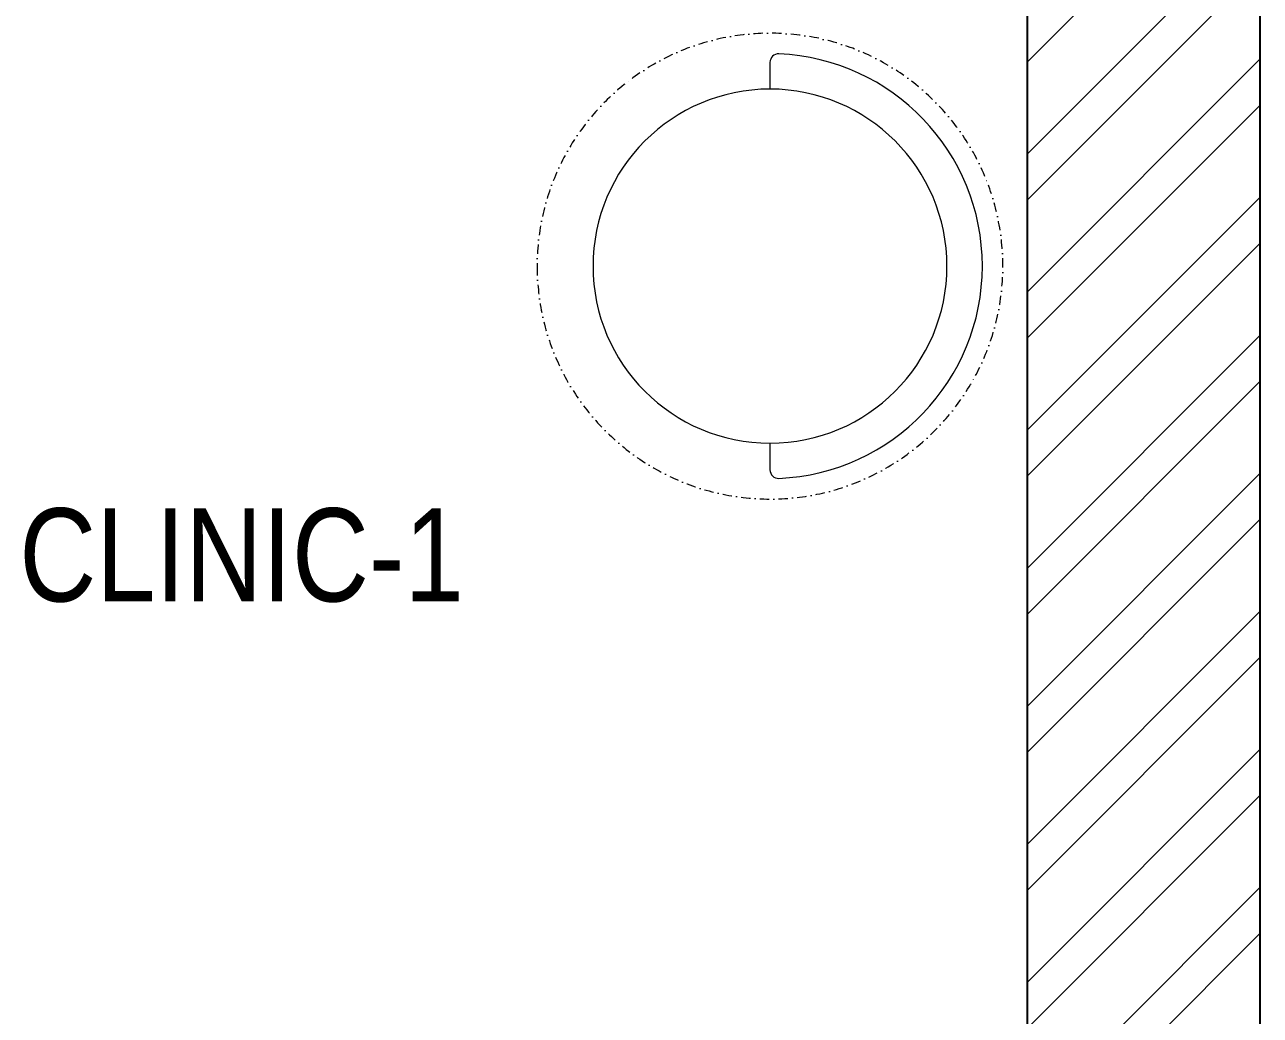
# Model space of a CAD drawing. Header units: millimetres. Extents: x 1020935 to 1026160, y 32717 to 45024.
# Drawn here: x 1024833 to 1026160, y 41367 to 42430 of the extents above; entities that cross this region are included whole.
import ezdxf

# ---------------------------------------------------------------- set-up
doc = ezdxf.new("R2010")
doc.units = ezdxf.units.MM
doc.header["$LTSCALE"] = 40
doc.linetypes.add('DASHDOT2', pattern=[0.5, 0.25, -0.125, 0, -0.125])
doc.layers.add('A-WALL', color=1, linetype='Continuous')
for name, color, linetype, lineweight in [('LENS-DIM', 252, 'Continuous', 5), ('LENS-FURNITURE', 13, 'Continuous', 9), ('LENS-TEXT', 31, 'Continuous', 5), ('LN-ELEVATION-1', 81, 'Continuous', 13), ('LN-HATCH', 251, 'Continuous', 0)]:
    doc.layers.add(name, color=color, linetype=linetype, lineweight=lineweight)
doc.styles.add('LK TXT', font='Gill Sans MT Condensed Regular.ttf')

# ---------------------------------------------------------------- blocks, each defined once
blk = doc.blocks.new('A$Cdce450af')
at = {"layer": 'LN-HATCH'}
h = blk.add_hatch(dxfattribs=at)
h.set_pattern_fill('ANSI32', color=256, scale=11)
h.set_pattern_definition([(45, (-3040623.591664896, -68138.07251413591), (-74.08711299882053, 74.08711299882053), []), (45, (-3040574.200234896, -68138.07251413591), (-74.08711299882053, 74.08711299882053), [])])
h.paths.add_polyline_path([(3899.070033863653, 5131.820872196346), (3649.070033863653, 5131.820872196346), (3649.070033863653, -5967.979127803642), (3899.070033863653, -5967.979127803642)])
at = {"layer": 'A-WALL'}
for p, q in [((3649.070033863653, -5967.979127803642), (3649.070033863653, 5131.820872196346)), ((3899.070033863653, -6247.379127803666), (3899.070033863653, 5131.820872196346))]:
    blk.add_line(p, q, dxfattribs=at)
blk = doc.blocks.new('DOCTOR STOOL')
at = {"layer": 'LN-ELEVATION-1', "ltscale": 100}
blk.add_lwpolyline([(228, 37.80991746066138), (228, 9.11999999731779, -0.4264743413925903), (218.5, 0.0079201031476259, -0.959166304662544), (218.5, 455.611914822366, -0.4264743413925903), (228, 446.4998349279631), (228, 417.8099174646194)], format="xyb", dxfattribs=at)
at = {"layer": 'LN-ELEVATION-1', "linetype": 'DASHDOT2'}
blk.add_circle((228, 227.8099174629897), 250, dxfattribs=at)
at = {"layer": 'LN-ELEVATION-1', "ltscale": 100}
blk.add_circle((228, 227.8099174629897), 190, dxfattribs=at)

msp = doc.modelspace()

# ---------------------------------------------------------------- block references
at = {"layer": 'LENS-DIM', "color": 3}
msp.add_blockref('A$Cdce450af', (1022260.713203903, 39892.07033365028), dxfattribs=at)
at = {"layer": 'LENS-FURNITURE', "xscale": -1}
msp.add_blockref('DOCTOR STOOL', (1025861.357849125, 41943.34184228716), dxfattribs=at)

# ---------------------------------------------------------------- texts
at = {"layer": 'LENS-TEXT', "color": 0, "linetype": 'Continuous', "ltscale": 3, "insert": (1025065.983183962, 41860.5279785564), "char_height": 100, "attachment_point": 5, "style": 'LK TXT'}
msp.add_mtext_dynamic_manual_height_columns('CLINIC-1', width=873.5174948852497, gutter_width=0.9999999999999992, heights=[0], dxfattribs=at)

doc.saveas('drawing.dxf')
